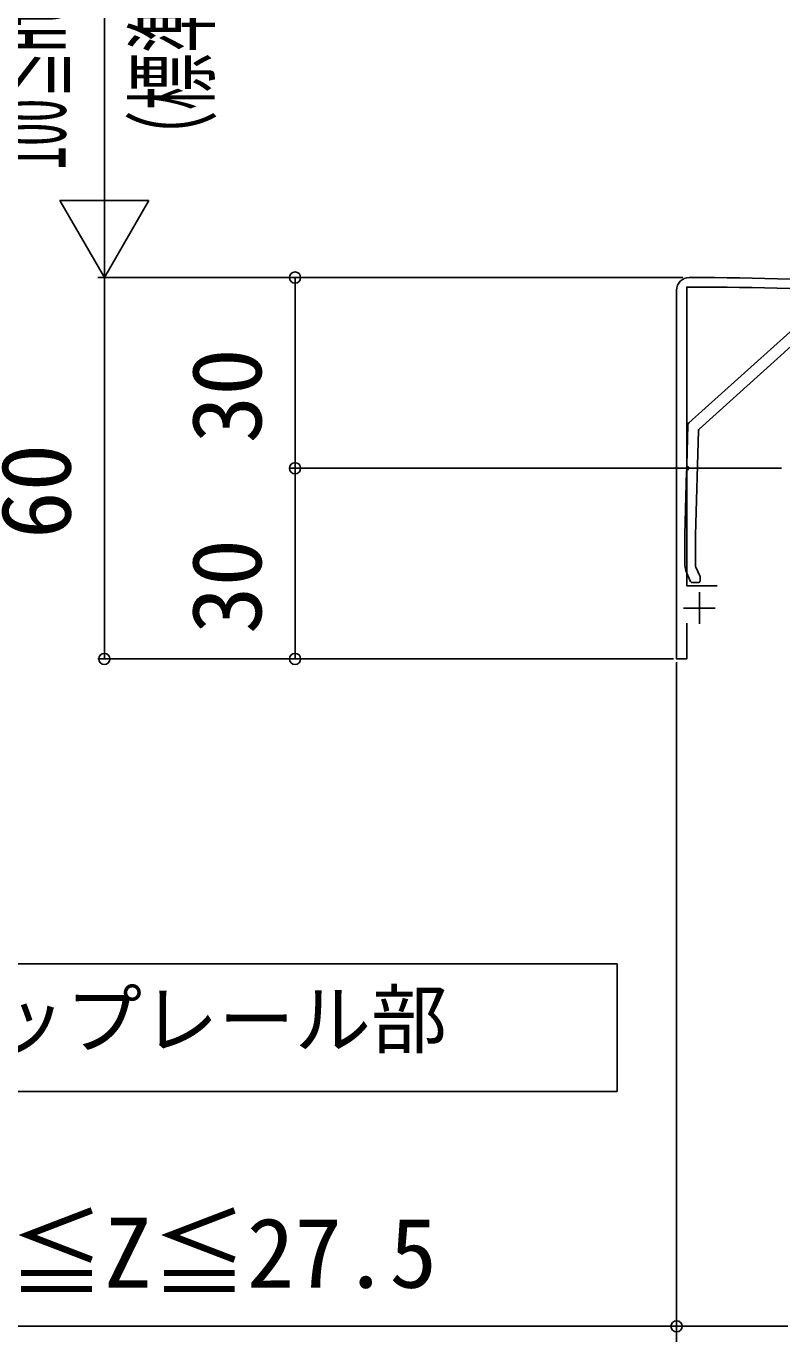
# Model space of a CAD drawing. Units: millimetres, scale not verified. Extents: x -875 to 875, y -1300 to 1294.
# Drawn here: x -280.3 to -161.4, y -328.2 to -122.5 of the extents above; entities that cross this region are included whole.
import ezdxf
from ezdxf.enums import TextEntityAlignment as Align

# ---------------------------------------------------------------- set-up
doc = ezdxf.new("R2010")
doc.units = ezdxf.units.MM
doc.header["$LTSCALE"] = 8
for name, color, linetype in [('0-1_USER1', 3, 'Continuous'), ('0-2_YKK_11', 7, 'Continuous'), ('0-5_YKK_13', 4, 'Continuous'), ('0-7_YKK_D', 6, 'Continuous')]:
    doc.layers.add(name, color=color, linetype=linetype)
doc.styles.add('ＭＳ ゴシック', font='')
doc.styles.get('ＭＳ ゴシック').set_extended_font_data('MS Gothic')

msp = doc.modelspace()

# ---------------------------------------------------------------- linework, layer by layer
at = {"layer": '0-1_USER1'}
msp.add_lwpolyline([(-299.631, -270.036), (-187.355, -270.036), (-187.355, -290.106), (-299.631, -290.106)], dxfattribs=at)
at = {"layer": '0-2_YKK_11'}
for p, q in [((-174, -162.057), (-176, -162.057)), ((-174.4, -211.557), (-174.4, -216.557)), ((-176.9, -214.057), (-171.9, -214.057))]:
    msp.add_line(p, q, dxfattribs=at)
for points in [[(-178, -164.057), (-178, -222.057), (-176.4, -222.057), (-176.4, -216.457)], [(-171.6, -210.557), (-176.4, -210.557), (-176.4, -163.557), (-174, -163.557)]]:
    msp.add_lwpolyline(points, dxfattribs=at)
for centre, radius, start, end in [((-176, -164.057), 2, 90.00001, 179.99999), ((-174, -546.758), 384.701, 85.28146, 89.99999), ((-174, -546.756), 383.199, 85.28153, 90.00001)]:
    msp.add_arc(centre, radius, start, end, dxfattribs=at)
at = {"layer": '0-5_YKK_13'}
for p, q in [((-176.041, -184.914), (-158.106, -168.747)), ((-157.285, -170.43), (-174.43, -185.885)), ((-176.387, -191.599), (-176.206, -185.271)), ((-174.529, -186.099), (-175, -202.577)), ((-176.7, -202.553), (-176.413, -192.515)), ((-176.7, -206.804), (-176.7, -202.561)), ((-175, -202.586), (-175, -207.489)), ((-174.972, -207.616), (-174.328, -208.997)), ((-175.781, -209.884), (-176.232, -208.917)), ((-174.3, -209.124), (-174.3, -209.757)), ((-174.6, -210.057), (-175.509, -210.057))]:
    msp.add_line(p, q, dxfattribs=at)
for centre, radius, start, end in [((-175.706, -185.285), 0.5, 132.03177, 178.36342), ((-174.229, -186.108), 0.3, 132.03177, 178.36342), ((-176.213, -192.521), 0.2, 111.9416, 178.36342), ((-176.187, -191.605), 0.2, 178.36342, 244.78524), ((-176.4, -192.057), 0.3, 291.9416, 64.78524), ((-176.4, -202.561), 0.3, 178.36342, 180), ((-174.7, -202.586), 0.3, 178.36342, 180), ((-171.7, -206.804), 5, 180, 205), ((-174.7, -207.489), 0.3, 180, 205), ((-174.6, -209.757), 0.3, 270, 360), ((-174.6, -209.124), 0.3, 360, 25), ((-175.509, -209.757), 0.3, 205, 270)]:
    msp.add_arc(centre, radius, start, end, dxfattribs=at)
at = {"layer": '0-7_YKK_D'}
for p, q in [((-268, -76.057), (-268, -148.057)), ((-268, -162.057), (-268, -137.808)), ((-268, -162.057), (-275, -149.933)), ((-261, -149.933), (-275, -149.933)), ((-268, -162.057), (-261, -149.933)), ((-177, -162.057), (-269, -162.057)), ((-177, -162.057), (-269, -162.057)), ((-268, -162.057), (-268, -222.057)), ((-177, -162.057), (-239, -162.057)), ((-238, -162.057), (-238, -192.057)), ((-161.5, -192.057), (-239, -192.057)), ((-161.5, -192.057), (-239, -192.057)), ((-238, -192.057), (-238, -222.057)), ((-178.5, -222.057), (-269, -222.057)), ((-178.5, -222.057), (-239, -222.057)), ((-178, -222.557), (-178, -328.057)), ((-178, -222.557), (-178, -358.057))]:
    msp.add_line(p, q, dxfattribs=at)
msp.add_lwpolyline([(-160.5, -327.057), (-178, -327.057), (-297.673, -327.057)], dxfattribs=at)
for centre in [(-238, -162.057), (-238, -192.057), (-238, -192.057), (-268, -222.057), (-238, -222.057), (-178, -327.057)]:
    msp.add_circle(centre, 0.875, dxfattribs=at)

# ---------------------------------------------------------------- texts
at = {"layer": '0-1_USER1', "style": 'ＭＳ ゴシック'}
msp.add_text('トップレール部', height=8.798, dxfattribs=at).set_placement((-298.066, -285.8), align=Align.BOTTOM_LEFT)
at = {"layer": '0-7_YKK_D', "style": 'ＭＳ ゴシック'}
for s, width, p in [('（標準：100）', 0.6, (-248.528, -144.759)), ('100≦Ht≦300', 0.5, (-270.767, -145.125))]:
    msp.add_text(s, height=11, rotation=90, dxfattribs=dict(at, width=width)).set_placement(p, align=Align.BOTTOM_LEFT)
for s, p in [('30', (-240, -188.137)), ('60', (-270, -203.179)), ('30', (-240, -218.137))]:
    msp.add_text(s, height=11, rotation=90, dxfattribs=at).set_placement(p, align=Align.BOTTOM_LEFT)
msp.add_text('15≦Z≦27.5', height=11, dxfattribs=at).set_placement((-297.974, -324.29), align=Align.BOTTOM_LEFT)

doc.saveas('drawing.dxf')
